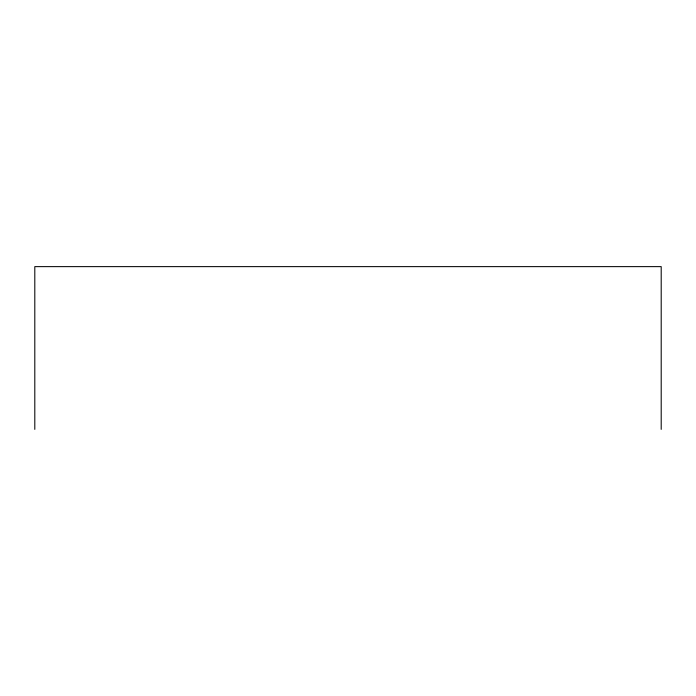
<?xml version="1.0" encoding="UTF-8"?>
<svg xmlns="http://www.w3.org/2000/svg" width="696" height="696" viewBox="0 0 696 696"><rect width="100%" height="100%" fill="white"/><g stroke="black" fill="none" stroke-linecap="round" stroke-linejoin="round"><path stroke-width="1.04" d="M661.2 429.371L661.2 266.629L34.8 266.629L34.8 429.371"/></g></svg>
